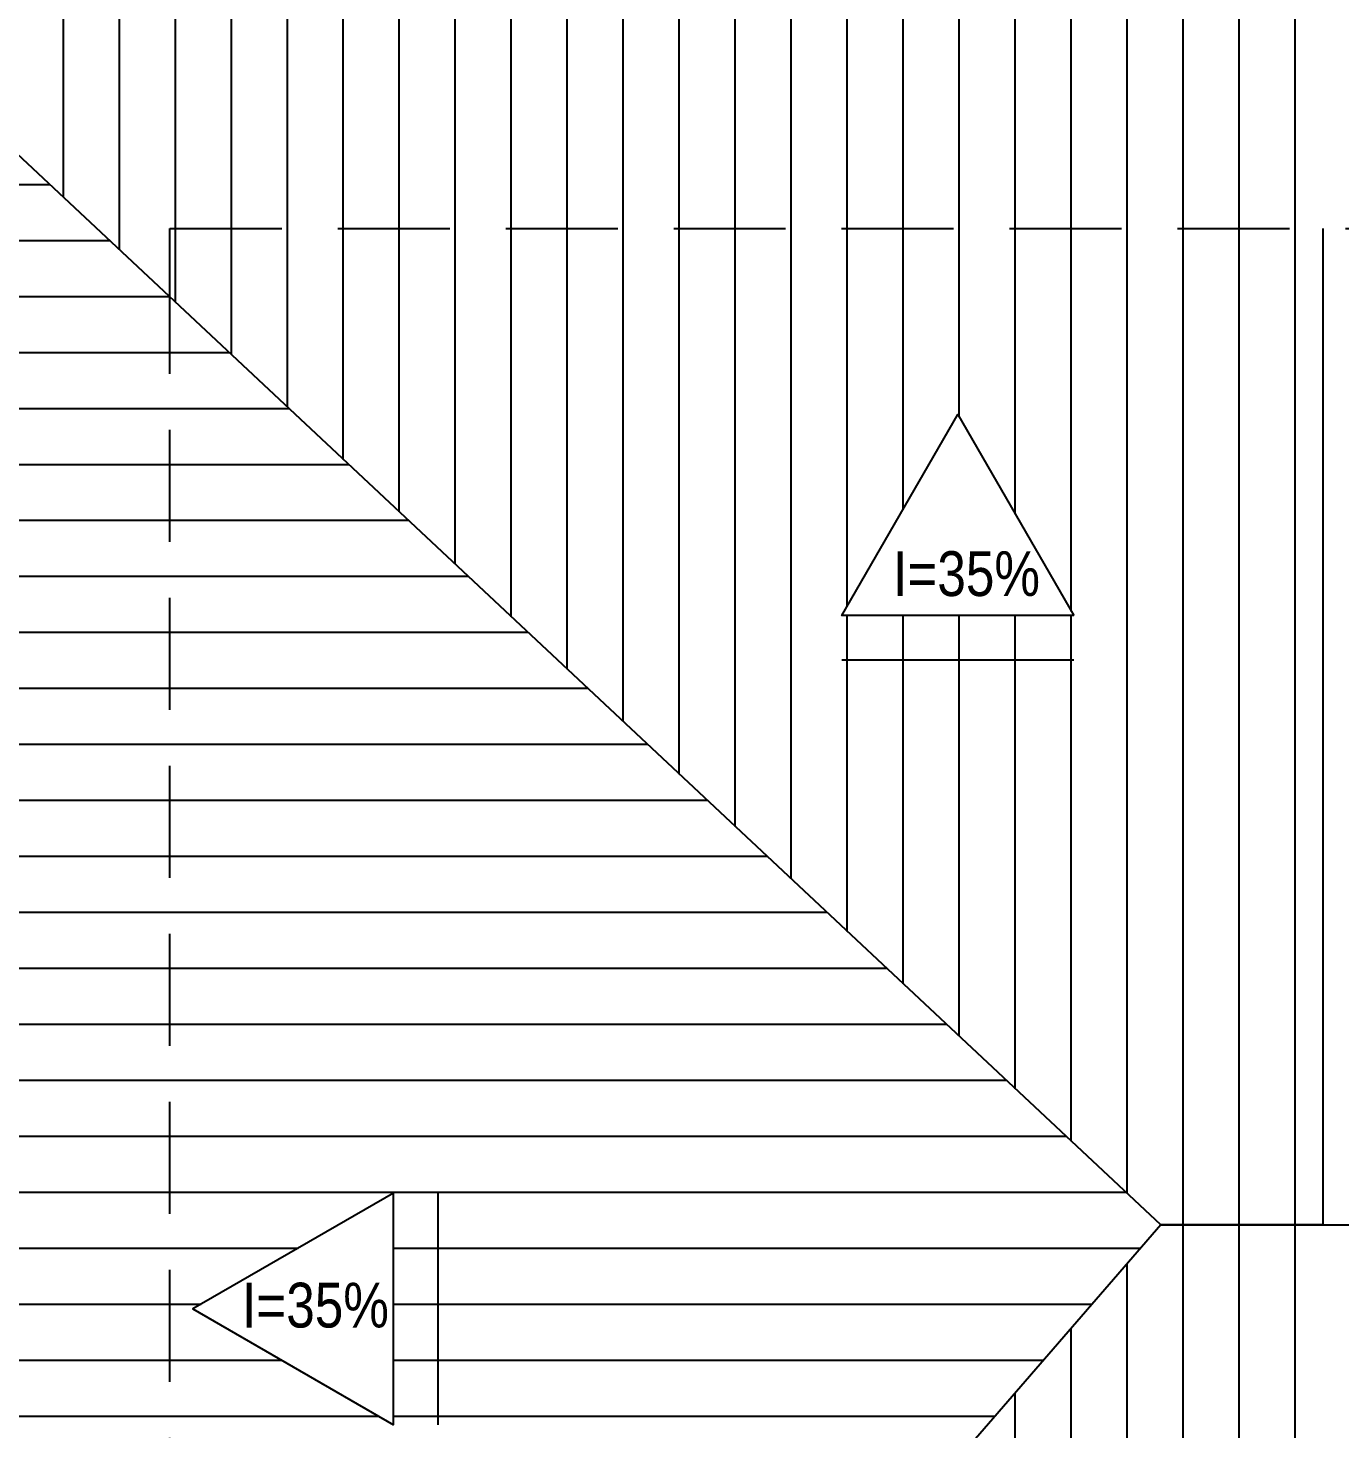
# Model space of a CAD drawing. Extents: x -109 to 1815, y -14679 to 345.
# Drawn here: x -69.32 to -63.47, y -46 to -39.74 of the extents above; entities that cross this region are included whole.
import ezdxf

# ---------------------------------------------------------------- set-up
doc = ezdxf.new("R2010")
doc.units = 0
doc.header["$MEASUREMENT"] = 0
doc.linetypes.add('HIDDEN', pattern=[0.375, 0.25, -0.125])
for name, color, linetype in [('COBETURA', 5, 'CONTINUOUS'), ('esquadria-int', 3, 'CONTINUOUS'), ('HATCCOBER', 1, 'CONTINUOUS'), ('LINHA-TELHA-VISTA', 1, 'CONTINUOUS'), ('PAREDE', 6, 'CONTINUOUS'), ('PROJCASA', 3, 'HIDDEN')]:
    doc.layers.add(name, color=color, linetype=linetype)
doc.styles.add('arial n', font='ARIALN.TTF')
pattern_1 = [(90, (-63.16715, -22.68858), (-0.25, 2e-17), [])]
pattern_2 = [(180, (-63.16715, -22.68858), (-3e-17, -0.25), [])]

msp = doc.modelspace()

# ---------------------------------------------------------------- hatches: boundary and pattern name
at = {"layer": 'HATCCOBER'}
h = msp.add_hatch(dxfattribs=at)
h.set_pattern_fill('U', color=256, scale=0.25, angle=180, style=0, pattern_type=0)
h.set_pattern_definition(pattern_2)
h.paths.add_polyline_path([(-72.692, -37.1939), (-72.692, -48.135), (-69.269, -48.135), (-68.9835, -40.6675)])
h.paths.add_polyline_path([(-68.692, -40.9406), (-68.692, -50.1924), (-64.2674, -45.085)])
h.paths.add_polyline_path([(-67.6929, -45.9775), (-68.5892, -45.46), (-67.6929, -44.9425)], flags=16)
h.paths.add_polyline_path([(-69.269, -48.135), (-69.292, -48.735), (-69.292, -50.885), (-68.692, -50.1924), (-68.692, -48.135)])
h.paths.add_polyline_path([(-72.692, -48.135), (-72.692, -37.1939), (-73.3954, -36.535), (-73.3954, -48.735), (-69.292, -48.735), (-69.269, -48.135)])
h = msp.add_hatch(dxfattribs=at)
h.set_pattern_fill('U', color=256, scale=0.25, angle=90, style=0, pattern_type=0)
h.set_pattern_definition(pattern_1)
h.paths.add_polyline_path([(-72.692, -37.135), (-72.692, -37.1939), (-68.692, -40.9406), (-68.692, -40.635), (-63.392, -40.635), (-60.392, -40.635), (-60.392, -40.5729), (-59.6662, -39.8471), (-54.6798, -39.8471), (-54.1846, -40.3424), (-50.9054, -37.135)])
h = msp.add_hatch(dxfattribs=at)
h.set_pattern_fill('U', color=256, scale=0.25, angle=180, style=0, pattern_type=0)
h.set_pattern_definition(pattern_2)
h.paths.add_polyline_path([(-68.692, -40.9406), (-72.692, -37.1939), (-72.692, -48.135), (-68.692, -48.135)])
h = msp.add_hatch(dxfattribs=at)
h.set_pattern_fill('U', color=256, scale=0.25, angle=90, style=0, pattern_type=0)
h.set_pattern_definition(pattern_1)
h.paths.add_polyline_path([(-63.542, -40.8867), (-63.542, -40.635), (-68.692, -40.635), (-68.692, -40.8867), (-68.692, -40.9406), (-64.2673, -45.085), (-63.542, -45.085)])
h.paths.add_polyline_path([(-64.6559, -42.3629), (-65.6909, -42.3629), (-65.1734, -41.4665)], flags=16)
h = msp.add_hatch(dxfattribs=at)
h.set_pattern_fill('U', color=256, scale=0.25, angle=90, style=0, pattern_type=0)
h.set_pattern_definition(pattern_1)
h.paths.add_polyline_path([(-54.592, -50.285), (-54.592, -50.1948), (-59.0335, -45.085), (-64.2674, -45.085), (-68.692, -50.1924), (-68.692, -50.285)])
h.paths.add_polyline_path([(-61.642, -48.1222), (-62.1594, -47.2259), (-61.1245, -47.2259)], flags=16)

# ---------------------------------------------------------------- linework, layer by layer
at = {"layer": 'COBETURA'}
for p, q in [((-64.2673, -45.085), (-73.3954, -36.535)), ((-64.2674, -45.085), (-69.292, -50.885)), ((-64.2674, -45.085), (-59.0335, -45.085))]:
    msp.add_line(p, q, dxfattribs=at)
for points in [[(-64.6559, -42.3629), (-65.6909, -42.3629), (-65.1734, -41.4665)], [(-67.6929, -45.9775), (-67.6929, -44.9425), (-68.5892, -45.46)]]:
    msp.add_lwpolyline(points, close=True, dxfattribs=at)
for points in [[(-64.6559, -42.5629), (-65.6909, -42.5629)], [(-67.4929, -45.9775), (-67.4929, -44.9425)]]:
    msp.add_lwpolyline(points, dxfattribs=at)
at = {"layer": 'LINHA-TELHA-VISTA'}
msp.add_line((-63.542, -45.085), (-64.2674, -45.085), dxfattribs=at)
at = {"layer": 'PAREDE'}
for p, q in [((-68.692, -40.8867), (-68.692, -40.635)), ((-63.542, -40.8867), (-63.542, -40.635)), ((-63.542, -40.8867), (-63.542, -40.785)), ((-63.542, -45.085), (-63.542, -40.8867)), ((-63.542, -42.3109), (-63.542, -41.6867)), ((-63.542, -45.085), (-60.242, -45.085))]:
    msp.add_line(p, q, dxfattribs=at)
at = {"layer": 'PROJCASA', "ltscale": 2}
for p, q in [((-68.692, -50.285), (-68.692, -40.635)), ((-68.692, -40.635), (-63.392, -40.635))]:
    msp.add_line(p, q, dxfattribs=at)

# ---------------------------------------------------------------- texts
at = {"layer": 'esquadria-int', "style": 'arial n'}
for p in [(-65.4623, -42.2764), (-68.3694, -45.5428)]:
    msp.add_text('I=35%', height=0.2, dxfattribs=at).set_placement(p)

doc.saveas('drawing.dxf')
